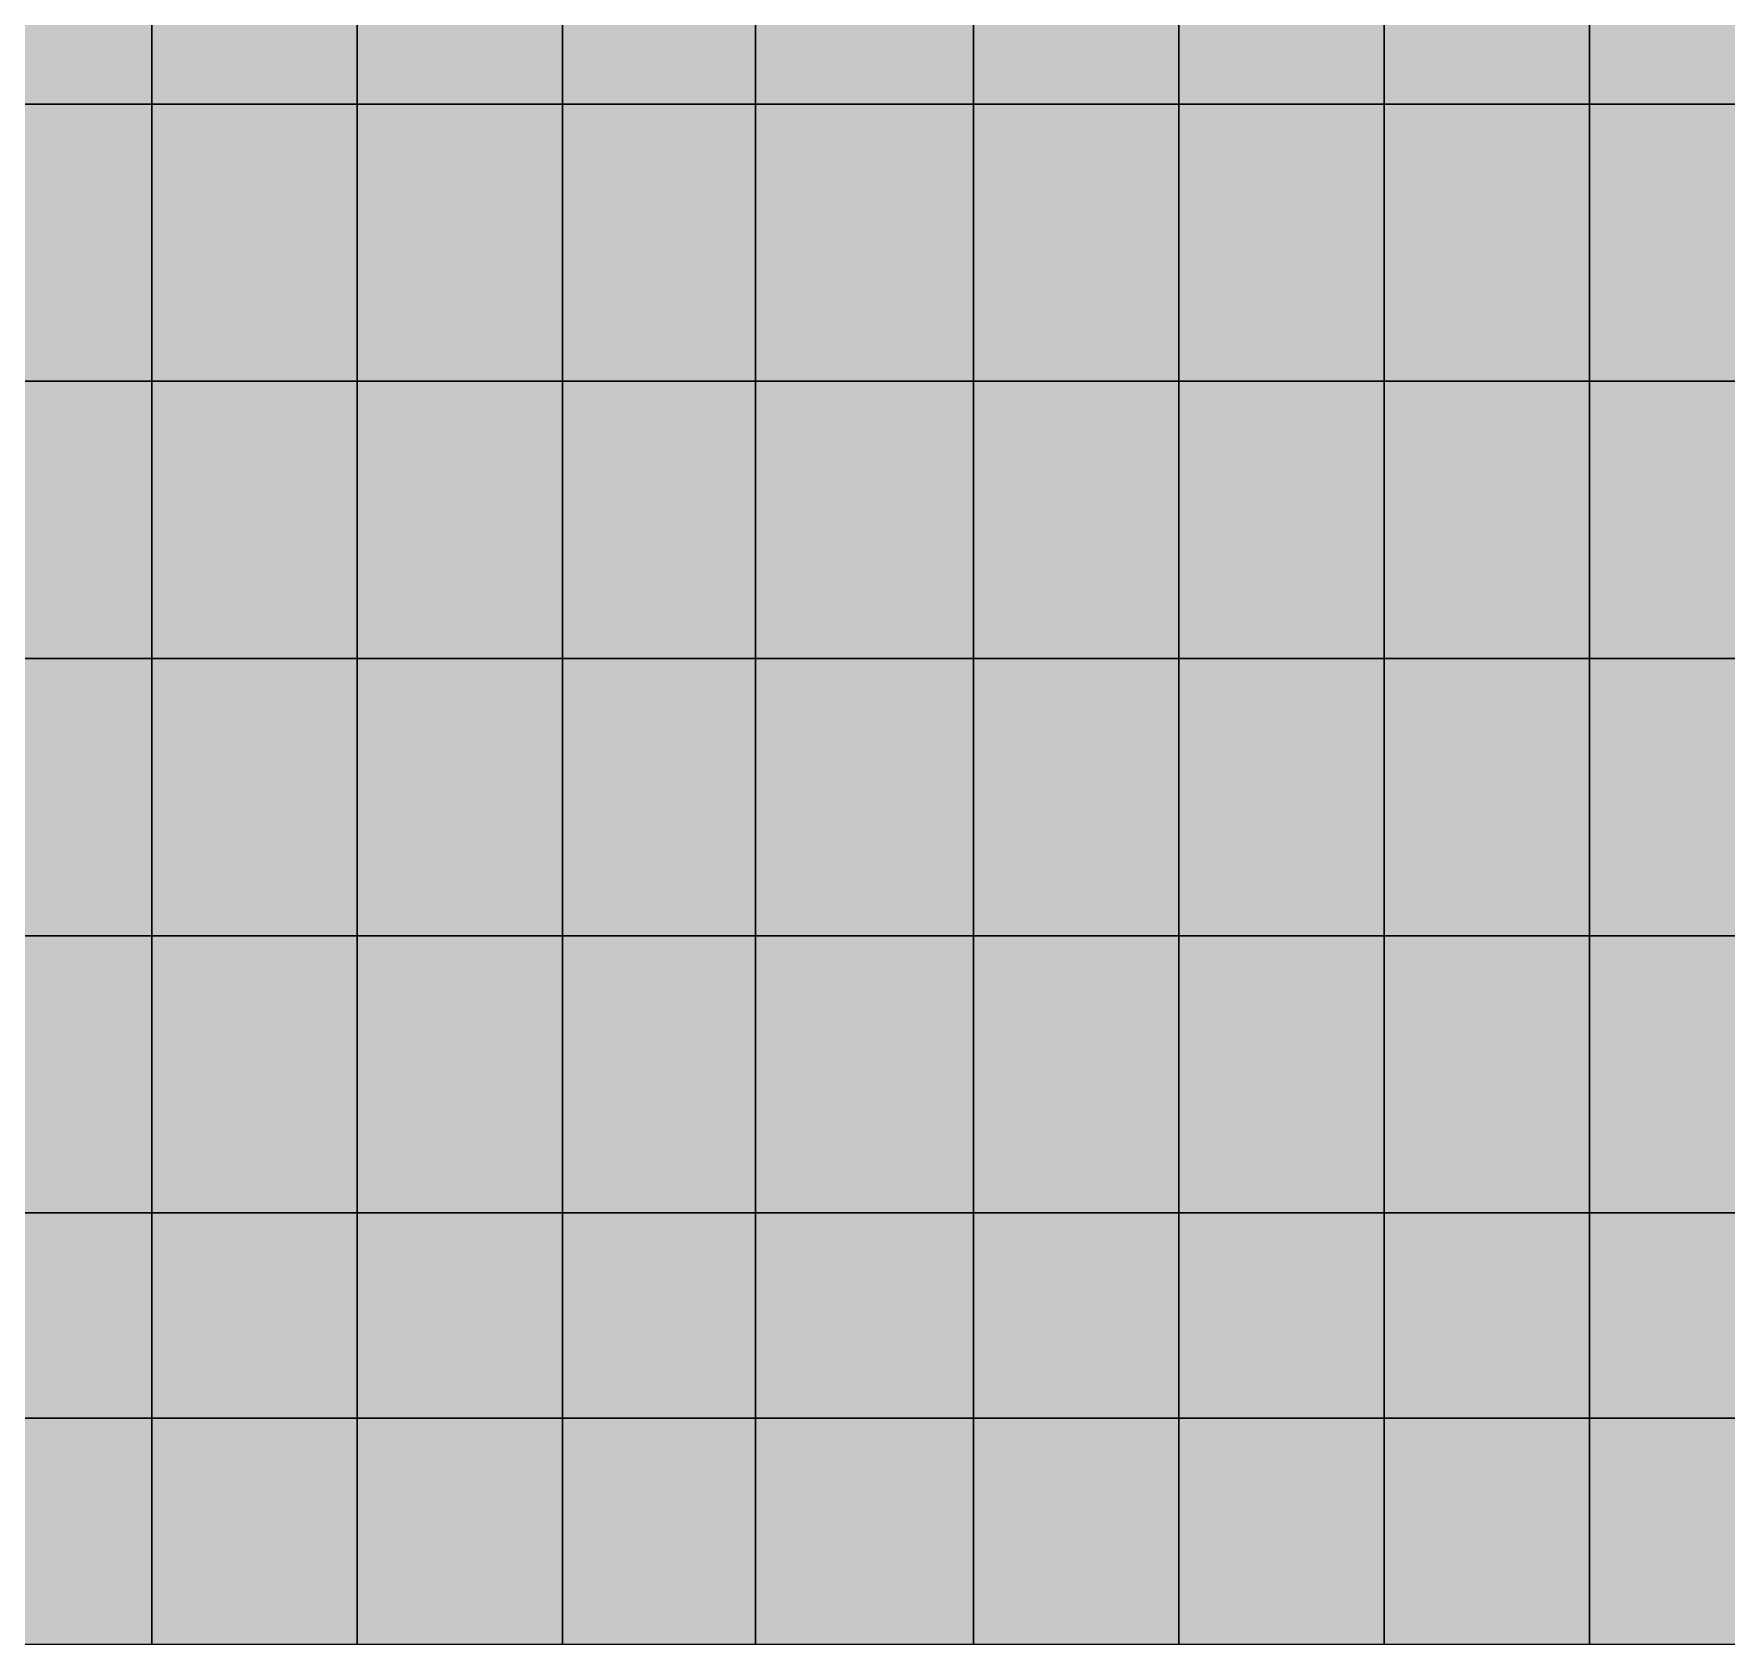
# Model space of a CAD drawing. Header units: inches. Extents: x -100 to 147, y -140 to 41.
# Drawn here: x 8.74 to 16.98, y -41.4 to -33.56 of the extents above; entities that cross this region are included whole.
import ezdxf

# ---------------------------------------------------------------- set-up
doc = ezdxf.new("R2010")
doc.units = ezdxf.units.IN
doc.header["$MEASUREMENT"] = 0
for name, color, linetype in [('Contour 1-02', 7, 'Continuous'), ('Contour 1-03', 7, 'Continuous'), ('Contour 1-04', 7, 'Continuous'), ('Contour 1-05', 7, 'Continuous'), ('Contour 1-06', 7, 'Continuous'), ('Mesh-Ag1', 7, 'Continuous'), ('Mesh-Dc1', 7, 'Continuous'), ('Mesh-Dg1', 7, 'Continuous'), ('Mesh-Ds1', 7, 'Continuous'), ('Undeformed Mesh-Ag1', 7, 'Continuous'), ('Undeformed Mesh-Dc1', 7, 'Continuous'), ('Undeformed Mesh-Dg1', 7, 'Continuous'), ('Undeformed Mesh-Ds1', 7, 'Continuous')]:
    doc.layers.add(name, color=color, linetype=linetype)

msp = doc.modelspace()

# ---------------------------------------------------------------- linework, layer by layer
at = {"color": 7, "true_color": 0xffffff, "transparency": 33554687}
for points in [[(8.311025, -33.9), (9.311025, -33.9), (9.311025, -33.1)], [(8.311025, -33.9), (9.311025, -33.1), (8.311025, -33.1)], [(9.311025, -33.9), (10.31103, -33.9), (10.31103, -33.1)], [(9.311025, -33.9), (10.31103, -33.1), (9.311025, -33.1)], [(10.31103, -33.9), (11.31103, -33.9), (11.31103, -33.1)], [(10.31103, -33.9), (11.31103, -33.1), (10.31103, -33.1)], [(11.31103, -33.9), (12.25, -33.9), (12.25, -33.1)], [(11.31103, -33.9), (12.25, -33.1), (11.31103, -33.1)], [(12.25, -33.9), (13.31103, -33.9), (13.31103, -33.1)], [(12.25, -33.9), (13.31103, -33.1), (12.25, -33.1)], [(13.31103, -33.9), (14.31103, -33.9), (14.31103, -33.1)], [(13.31103, -33.9), (14.31103, -33.1), (13.31103, -33.1)], [(14.31103, -33.9), (15.31103, -33.9), (15.31103, -33.1)], [(14.31103, -33.9), (15.31103, -33.1), (14.31103, -33.1)], [(15.31103, -33.9), (16.31103, -33.9), (16.31103, -33.1)], [(15.31103, -33.9), (16.31103, -33.1), (15.31103, -33.1)], [(16.31103, -33.9), (17.31103, -33.9), (17.31103, -33.1)], [(16.31103, -33.9), (17.31103, -33.1), (16.31103, -33.1)], [(8.311025, -35.25), (9.311025, -35.25), (9.311025, -33.9)], [(8.311025, -35.25), (9.311025, -33.9), (8.311025, -33.9)], [(9.311025, -35.25), (10.31103, -35.25), (10.31103, -33.9)], [(9.311025, -35.25), (10.31103, -33.9), (9.311025, -33.9)], [(10.31103, -35.25), (11.31103, -35.25), (11.31103, -33.9)], [(10.31103, -35.25), (11.31103, -33.9), (10.31103, -33.9)], [(11.31103, -35.25), (12.25, -35.25), (12.25, -33.9)], [(11.31103, -35.25), (12.25, -33.9), (11.31103, -33.9)], [(12.25, -33.9), (12.25, -35.25), (13.31103, -35.25)], [(12.25, -33.9), (13.31103, -35.25), (13.31103, -33.9)], [(13.31103, -35.25), (14.31103, -35.25), (14.31103, -33.9)], [(13.31103, -35.25), (14.31103, -33.9), (13.31103, -33.9)], [(14.31103, -35.25), (15.31103, -35.25), (15.31103, -33.9)], [(14.31103, -35.25), (15.31103, -33.9), (14.31103, -33.9)], [(15.31103, -33.9), (15.31103, -35.25), (16.31103, -35.25)], [(15.31103, -33.9), (16.31103, -35.25), (16.31103, -33.9)], [(16.31103, -35.25), (17.31103, -35.25), (17.31103, -33.9)], [(16.31103, -35.25), (17.31103, -33.9), (16.31103, -33.9)], [(8.311025, -36.6), (9.311025, -36.6), (9.311025, -35.25)], [(8.311025, -36.6), (9.311025, -35.25), (8.311025, -35.25)], [(9.311025, -36.6), (10.31103, -36.6), (10.31103, -35.25)], [(9.311025, -36.6), (10.31103, -35.25), (9.311025, -35.25)], [(10.31103, -36.6), (11.31103, -36.6), (11.31103, -35.25)], [(10.31103, -36.6), (11.31103, -35.25), (10.31103, -35.25)], [(11.31103, -36.6), (12.25, -36.6), (12.25, -35.25)], [(11.31103, -36.6), (12.25, -35.25), (11.31103, -35.25)], [(12.25, -36.6), (13.31103, -36.6), (13.31103, -35.25)], [(12.25, -36.6), (13.31103, -35.25), (12.25, -35.25)], [(13.31103, -36.6), (14.31103, -36.6), (14.31103, -35.25)], [(13.31103, -36.6), (14.31103, -35.25), (13.31103, -35.25)], [(14.31103, -36.6), (15.31103, -36.6), (15.31103, -35.25)], [(14.31103, -36.6), (15.31103, -35.25), (14.31103, -35.25)], [(15.31103, -36.6), (16.31103, -36.6), (16.31103, -35.25)], [(15.31103, -36.6), (16.31103, -35.25), (15.31103, -35.25)], [(16.31103, -36.6), (17.31103, -36.6), (17.31103, -35.25)], [(16.31103, -36.6), (17.31103, -35.25), (16.31103, -35.25)], [(8.311025, -37.95), (9.311025, -37.95), (9.311025, -36.6)], [(8.311025, -37.95), (9.311025, -36.6), (8.311025, -36.6)], [(9.311025, -37.95), (10.31103, -37.95), (10.31103, -36.6)], [(9.311025, -37.95), (10.31103, -36.6), (9.311025, -36.6)], [(10.31103, -37.95), (11.31103, -37.95), (11.31103, -36.6)], [(10.31103, -37.95), (11.31103, -36.6), (10.31103, -36.6)], [(11.31103, -37.95), (12.25, -37.95), (12.25, -36.6)], [(11.31103, -37.95), (12.25, -36.6), (11.31103, -36.6)], [(12.25, -37.95), (13.31103, -37.95), (13.31103, -36.6)], [(12.25, -37.95), (13.31103, -36.6), (12.25, -36.6)], [(13.31103, -37.95), (14.31103, -37.95), (14.31103, -36.6)], [(13.31103, -37.95), (14.31103, -36.6), (13.31103, -36.6)], [(14.31103, -37.95), (15.31103, -37.95), (15.31103, -36.6)], [(14.31103, -37.95), (15.31103, -36.6), (14.31103, -36.6)], [(15.31103, -36.6), (15.31103, -37.95), (16.31103, -37.95)], [(15.31103, -36.6), (16.31103, -37.95), (16.31103, -36.6)], [(16.31103, -37.95), (17.31103, -37.95), (17.31103, -36.6)], [(16.31103, -37.95), (17.31103, -36.6), (16.31103, -36.6)], [(9.311025, -37.95), (8.311025, -37.95), (8.311025, -39.3)], [(9.311025, -37.95), (8.311025, -39.3), (9.311025, -39.3)], [(10.31103, -37.95), (9.311025, -37.95), (9.311025, -39.3)], [(10.31103, -37.95), (9.311025, -39.3), (10.31103, -39.3)], [(10.31103, -37.95), (10.31103, -39.3), (11.31103, -39.3)], [(10.31103, -37.95), (11.31103, -39.3), (11.31103, -37.95)], [(12.25, -37.95), (11.31103, -37.95), (11.31103, -39.3)], [(12.25, -37.95), (11.31103, -39.3), (12.25, -39.3)], [(13.31103, -37.95), (12.25, -37.95), (12.25, -39.3)], [(13.31103, -37.95), (12.25, -39.3), (13.31103, -39.3)], [(13.31103, -37.95), (13.31103, -39.3), (14.31103, -39.3)], [(13.31103, -37.95), (14.31103, -39.3), (14.31103, -37.95)], [(15.31103, -37.95), (14.31103, -37.95), (14.31103, -39.3)], [(15.31103, -37.95), (14.31103, -39.3), (15.31103, -39.3)], [(16.31103, -37.95), (15.31103, -37.95), (15.31103, -39.3)], [(16.31103, -37.95), (15.31103, -39.3), (16.31103, -39.3)], [(17.31103, -37.95), (16.31103, -37.95), (16.31103, -39.3)], [(17.31103, -37.95), (16.31103, -39.3), (17.31103, -39.3)], [(8.311025, -40.3), (9.311025, -40.3), (9.311025, -39.3)], [(8.311025, -40.3), (9.311025, -39.3), (8.311025, -39.3)], [(9.311025, -40.3), (10.31103, -40.3), (10.31103, -39.3)], [(9.311025, -40.3), (10.31103, -39.3), (9.311025, -39.3)], [(10.31103, -39.3), (10.31103, -40.3), (11.31103, -40.3)], [(10.31103, -39.3), (11.31103, -40.3), (11.31103, -39.3)], [(11.31103, -40.3), (12.25, -40.3), (12.25, -39.3)], [(11.31103, -40.3), (12.25, -39.3), (11.31103, -39.3)], [(12.25, -40.3), (13.31103, -40.3), (13.31103, -39.3)], [(12.25, -40.3), (13.31103, -39.3), (12.25, -39.3)], [(13.31103, -39.3), (13.31103, -40.3), (14.31103, -40.3)], [(13.31103, -39.3), (14.31103, -40.3), (14.31103, -39.3)], [(14.31103, -40.3), (15.31103, -40.3), (15.31103, -39.3)], [(14.31103, -40.3), (15.31103, -39.3), (14.31103, -39.3)], [(15.31103, -40.3), (16.31103, -40.3), (16.31103, -39.3)], [(15.31103, -40.3), (16.31103, -39.3), (15.31103, -39.3)], [(16.31103, -40.3), (17.31103, -40.3), (17.31103, -39.3)], [(16.31103, -40.3), (17.31103, -39.3), (16.31103, -39.3)], [(9.311025, -40.3), (8.311025, -40.3), (8.311025, -41.4)], [(9.311025, -40.3), (8.311025, -41.4), (9.311025, -41.4)], [(10.31103, -40.3), (9.311025, -40.3), (9.311025, -41.4)], [(10.31103, -40.3), (9.311025, -41.4), (10.31103, -41.4)], [(10.31103, -40.3), (10.31103, -41.4), (11.31103, -41.4)], [(10.31103, -40.3), (11.31103, -41.4), (11.31103, -40.3)], [(12.25, -40.3), (11.31103, -40.3), (11.31103, -41.4)], [(12.25, -40.3), (11.31103, -41.4), (12.25, -41.4)], [(13.31103, -40.3), (12.25, -40.3), (12.25, -41.4)], [(13.31103, -40.3), (12.25, -41.4), (13.31103, -41.4)], [(13.31103, -40.3), (13.31103, -41.4), (14.31103, -41.4)], [(13.31103, -40.3), (14.31103, -41.4), (14.31103, -40.3)], [(15.31103, -40.3), (14.31103, -40.3), (14.31103, -41.4)], [(15.31103, -40.3), (14.31103, -41.4), (15.31103, -41.4)], [(16.31103, -40.3), (15.31103, -40.3), (15.31103, -41.4)], [(16.31103, -40.3), (15.31103, -41.4), (16.31103, -41.4)], [(17.31103, -40.3), (16.31103, -40.3), (16.31103, -41.4)], [(17.31103, -40.3), (16.31103, -41.4), (17.31103, -41.4)]]:
    msp.add_solid(points, dxfattribs=at)
at = {"layer": 'Contour 1-02', "color": 150, "true_color": 0x0071ff}
for points in [[(8.311025, -33.9), (9.311025, -33.9), (9.311025, -33.1)], [(8.311025, -33.9), (9.311025, -33.1), (8.311025, -33.1)], [(9.311025, -33.9), (10.31103, -33.9), (10.31103, -33.1)], [(9.311025, -33.9), (10.31103, -33.1), (9.311025, -33.1)], [(10.31103, -33.9), (11.31103, -33.9), (11.31103, -33.1)], [(10.31103, -33.9), (11.31103, -33.1), (10.31103, -33.1)], [(11.31103, -33.9), (12.25, -33.9), (12.25, -33.1)], [(11.31103, -33.9), (12.25, -33.1), (11.31103, -33.1)], [(12.25, -33.9), (13.31103, -33.9), (13.31103, -33.1)], [(12.25, -33.9), (13.31103, -33.1), (12.25, -33.1)], [(13.31103, -33.9), (14.31103, -33.9), (14.31103, -33.1)], [(13.31103, -33.9), (14.31103, -33.1), (13.31103, -33.1)], [(14.31103, -33.9), (15.31103, -33.9), (15.31103, -33.1)], [(14.31103, -33.9), (15.31103, -33.1), (14.31103, -33.1)], [(15.31103, -33.9), (16.31103, -33.9), (16.31103, -33.1)], [(15.31103, -33.9), (16.31103, -33.1), (15.31103, -33.1)], [(8.311025, -35.25), (9.311025, -35.25), (9.311025, -33.9)], [(8.311025, -35.25), (9.311025, -33.9), (8.311025, -33.9)], [(9.311025, -35.25), (10.31103, -35.25), (10.31103, -33.9)], [(9.311025, -35.25), (10.31103, -33.9), (9.311025, -33.9)], [(10.31103, -35.25), (11.31103, -35.25), (11.31103, -33.9)], [(10.31103, -35.25), (11.31103, -33.9), (10.31103, -33.9)], [(11.31103, -35.25), (12.25, -35.25), (12.25, -33.9)], [(11.31103, -35.25), (12.25, -33.9), (11.31103, -33.9)], [(8.311025, -36.6), (9.311025, -36.6), (9.311025, -35.25)], [(8.311025, -36.6), (9.311025, -35.25), (8.311025, -35.25)]]:
    msp.add_solid(points, dxfattribs=at)
at = {"layer": 'Contour 1-03', "color": 4, "true_color": 0x00e2ff}
for points in [[(16.31103, -33.9), (17.31103, -33.9), (17.31103, -33.1)], [(16.31103, -33.9), (17.31103, -33.1), (16.31103, -33.1)], [(12.25, -33.9), (12.25, -35.25), (13.31103, -35.25)], [(12.25, -33.9), (13.31103, -35.25), (13.31103, -33.9)], [(13.31103, -35.25), (14.31103, -35.25), (14.31103, -33.9)], [(13.31103, -35.25), (14.31103, -33.9), (13.31103, -33.9)], [(14.31103, -35.25), (15.31103, -35.25), (15.31103, -33.9)], [(14.31103, -35.25), (15.31103, -33.9), (14.31103, -33.9)], [(15.31103, -33.9), (15.31103, -35.25), (16.31103, -35.25)], [(15.31103, -33.9), (16.31103, -35.25), (16.31103, -33.9)], [(9.311025, -36.6), (10.31103, -36.6), (10.31103, -35.25)], [(9.311025, -36.6), (10.31103, -35.25), (9.311025, -35.25)], [(10.31103, -36.6), (11.31103, -36.6), (11.31103, -35.25)], [(10.31103, -36.6), (11.31103, -35.25), (10.31103, -35.25)], [(11.31103, -36.6), (12.25, -36.6), (12.25, -35.25)], [(11.31103, -36.6), (12.25, -35.25), (11.31103, -35.25)], [(13.31103, -39.3), (13.31103, -40.3), (14.31103, -40.3)], [(13.31103, -39.3), (14.31103, -40.3), (14.31103, -39.3)], [(14.31103, -40.3), (15.31103, -40.3), (15.31103, -39.3)], [(14.31103, -40.3), (15.31103, -39.3), (14.31103, -39.3)], [(15.31103, -40.3), (16.31103, -40.3), (16.31103, -39.3)], [(15.31103, -40.3), (16.31103, -39.3), (15.31103, -39.3)], [(16.31103, -40.3), (17.31103, -40.3), (17.31103, -39.3)], [(16.31103, -40.3), (17.31103, -39.3), (16.31103, -39.3)], [(13.31103, -40.3), (13.31103, -41.4), (14.31103, -41.4)], [(13.31103, -40.3), (14.31103, -41.4), (14.31103, -40.3)], [(15.31103, -40.3), (14.31103, -40.3), (14.31103, -41.4)], [(15.31103, -40.3), (14.31103, -41.4), (15.31103, -41.4)], [(16.31103, -40.3), (15.31103, -40.3), (15.31103, -41.4)], [(16.31103, -40.3), (15.31103, -41.4), (16.31103, -41.4)], [(17.31103, -40.3), (16.31103, -40.3), (16.31103, -41.4)], [(17.31103, -40.3), (16.31103, -41.4), (17.31103, -41.4)]]:
    msp.add_solid(points, dxfattribs=at)
at = {"layer": 'Contour 1-04', "color": 120, "true_color": 0x00ffaa}
for points in [[(16.31103, -35.25), (17.31103, -35.25), (17.31103, -33.9)], [(16.31103, -35.25), (17.31103, -33.9), (16.31103, -33.9)], [(12.25, -36.6), (13.31103, -36.6), (13.31103, -35.25)], [(12.25, -36.6), (13.31103, -35.25), (12.25, -35.25)], [(13.31103, -36.6), (14.31103, -36.6), (14.31103, -35.25)], [(13.31103, -36.6), (14.31103, -35.25), (13.31103, -35.25)], [(14.31103, -36.6), (15.31103, -36.6), (15.31103, -35.25)], [(14.31103, -36.6), (15.31103, -35.25), (14.31103, -35.25)], [(15.31103, -36.6), (16.31103, -36.6), (16.31103, -35.25)], [(15.31103, -36.6), (16.31103, -35.25), (15.31103, -35.25)], [(16.31103, -36.6), (17.31103, -36.6), (17.31103, -35.25)], [(16.31103, -36.6), (17.31103, -35.25), (16.31103, -35.25)], [(8.311025, -37.95), (9.311025, -37.95), (9.311025, -36.6)], [(8.311025, -37.95), (9.311025, -36.6), (8.311025, -36.6)], [(9.311025, -37.95), (10.31103, -37.95), (10.31103, -36.6)], [(9.311025, -37.95), (10.31103, -36.6), (9.311025, -36.6)], [(10.31103, -37.95), (11.31103, -37.95), (11.31103, -36.6)], [(10.31103, -37.95), (11.31103, -36.6), (10.31103, -36.6)], [(15.31103, -36.6), (15.31103, -37.95), (16.31103, -37.95)], [(15.31103, -36.6), (16.31103, -37.95), (16.31103, -36.6)], [(16.31103, -37.95), (17.31103, -37.95), (17.31103, -36.6)], [(16.31103, -37.95), (17.31103, -36.6), (16.31103, -36.6)], [(15.31103, -37.95), (14.31103, -37.95), (14.31103, -39.3)], [(15.31103, -37.95), (14.31103, -39.3), (15.31103, -39.3)], [(16.31103, -37.95), (15.31103, -37.95), (15.31103, -39.3)], [(16.31103, -37.95), (15.31103, -39.3), (16.31103, -39.3)], [(17.31103, -37.95), (16.31103, -37.95), (16.31103, -39.3)], [(17.31103, -37.95), (16.31103, -39.3), (17.31103, -39.3)], [(10.31103, -39.3), (10.31103, -40.3), (11.31103, -40.3)], [(10.31103, -39.3), (11.31103, -40.3), (11.31103, -39.3)], [(11.31103, -40.3), (12.25, -40.3), (12.25, -39.3)], [(11.31103, -40.3), (12.25, -39.3), (11.31103, -39.3)], [(12.25, -40.3), (13.31103, -40.3), (13.31103, -39.3)], [(12.25, -40.3), (13.31103, -39.3), (12.25, -39.3)], [(10.31103, -40.3), (10.31103, -41.4), (11.31103, -41.4)], [(10.31103, -40.3), (11.31103, -41.4), (11.31103, -40.3)], [(12.25, -40.3), (11.31103, -40.3), (11.31103, -41.4)], [(12.25, -40.3), (11.31103, -41.4), (12.25, -41.4)], [(13.31103, -40.3), (12.25, -40.3), (12.25, -41.4)], [(13.31103, -40.3), (12.25, -41.4), (13.31103, -41.4)]]:
    msp.add_solid(points, dxfattribs=at)
at = {"layer": 'Contour 1-05', "color": 100, "true_color": 0x00ff38}
for points in [[(11.31103, -37.95), (12.25, -37.95), (12.25, -36.6)], [(11.31103, -37.95), (12.25, -36.6), (11.31103, -36.6)], [(12.25, -37.95), (13.31103, -37.95), (13.31103, -36.6)], [(12.25, -37.95), (13.31103, -36.6), (12.25, -36.6)], [(13.31103, -37.95), (14.31103, -37.95), (14.31103, -36.6)], [(13.31103, -37.95), (14.31103, -36.6), (13.31103, -36.6)], [(14.31103, -37.95), (15.31103, -37.95), (15.31103, -36.6)], [(14.31103, -37.95), (15.31103, -36.6), (14.31103, -36.6)], [(12.25, -37.95), (11.31103, -37.95), (11.31103, -39.3)], [(12.25, -37.95), (11.31103, -39.3), (12.25, -39.3)], [(13.31103, -37.95), (12.25, -37.95), (12.25, -39.3)], [(13.31103, -37.95), (12.25, -39.3), (13.31103, -39.3)], [(13.31103, -37.95), (13.31103, -39.3), (14.31103, -39.3)], [(13.31103, -37.95), (14.31103, -39.3), (14.31103, -37.95)], [(8.311025, -40.3), (9.311025, -40.3), (9.311025, -39.3)], [(8.311025, -40.3), (9.311025, -39.3), (8.311025, -39.3)], [(9.311025, -40.3), (10.31103, -40.3), (10.31103, -39.3)], [(9.311025, -40.3), (10.31103, -39.3), (9.311025, -39.3)], [(9.311025, -40.3), (8.311025, -40.3), (8.311025, -41.4)], [(9.311025, -40.3), (8.311025, -41.4), (9.311025, -41.4)], [(10.31103, -40.3), (9.311025, -40.3), (9.311025, -41.4)], [(10.31103, -40.3), (9.311025, -41.4), (10.31103, -41.4)]]:
    msp.add_solid(points, dxfattribs=at)
at = {"layer": 'Contour 1-06', "color": 80, "true_color": 0x38ff00}
for points in [[(9.311025, -37.95), (8.311025, -37.95), (8.311025, -39.3)], [(9.311025, -37.95), (8.311025, -39.3), (9.311025, -39.3)], [(10.31103, -37.95), (9.311025, -37.95), (9.311025, -39.3)], [(10.31103, -37.95), (9.311025, -39.3), (10.31103, -39.3)], [(10.31103, -37.95), (10.31103, -39.3), (11.31103, -39.3)], [(10.31103, -37.95), (11.31103, -39.3), (11.31103, -37.95)]]:
    msp.add_solid(points, dxfattribs=at)
at = {"layer": 'Mesh-Ag1', "color": 18, "true_color": 0x000000, "transparency": 33554559}
for p, q in [((9.311025, -33.9), (9.311025, -33.1)), ((9.311025, -33.1), (9.311025, -33.9)), ((10.31103, -33.9), (10.31103, -33.1)), ((10.31103, -33.1), (10.31103, -33.9)), ((11.31103, -33.9), (11.31103, -33.1)), ((11.31103, -33.1), (11.31103, -33.9)), ((12.25, -33.9), (12.25, -33.1)), ((12.25, -33.1), (12.25, -33.9)), ((13.31103, -33.9), (13.31103, -33.1)), ((13.31103, -33.1), (13.31103, -33.9)), ((14.31103, -33.9), (14.31103, -33.1)), ((14.31103, -33.1), (14.31103, -33.9)), ((15.31103, -33.9), (15.31103, -33.1)), ((15.31103, -33.1), (15.31103, -33.9)), ((16.31103, -33.9), (16.31103, -33.1)), ((16.31103, -33.1), (16.31103, -33.9)), ((8.311025, -33.9), (9.311025, -33.9)), ((9.311025, -33.9), (10.31103, -33.9)), ((10.31103, -33.9), (11.31103, -33.9)), ((11.31103, -33.9), (12.25, -33.9)), ((12.25, -33.9), (13.31103, -33.9)), ((13.31103, -33.9), (14.31103, -33.9)), ((14.31103, -33.9), (15.31103, -33.9)), ((15.31103, -33.9), (16.31103, -33.9)), ((16.31103, -33.9), (17.31103, -33.9))]:
    msp.add_line(p, q, dxfattribs=at)
at = {"layer": 'Mesh-Dc1', "color": 18, "true_color": 0x000000, "transparency": 33554559}
for p, q in [((9.311025, -33.9), (8.311025, -33.9)), ((9.311025, -35.25), (9.311025, -33.9)), ((10.31103, -33.9), (9.311025, -33.9)), ((9.311025, -33.9), (9.311025, -35.25)), ((10.31103, -35.25), (10.31103, -33.9)), ((11.31103, -33.9), (10.31103, -33.9)), ((10.31103, -33.9), (10.31103, -35.25)), ((11.31103, -35.25), (11.31103, -33.9)), ((12.25, -33.9), (11.31103, -33.9)), ((11.31103, -33.9), (11.31103, -35.25)), ((12.25, -35.25), (12.25, -33.9)), ((12.25, -33.9), (12.25, -35.25)), ((13.31103, -33.9), (12.25, -33.9)), ((13.31103, -35.25), (13.31103, -33.9)), ((14.31103, -33.9), (13.31103, -33.9)), ((13.31103, -33.9), (13.31103, -35.25)), ((14.31103, -35.25), (14.31103, -33.9)), ((15.31103, -33.9), (14.31103, -33.9)), ((14.31103, -33.9), (14.31103, -35.25)), ((15.31103, -35.25), (15.31103, -33.9)), ((15.31103, -33.9), (15.31103, -35.25)), ((16.31103, -33.9), (15.31103, -33.9)), ((16.31103, -35.25), (16.31103, -33.9)), ((17.31103, -33.9), (16.31103, -33.9)), ((16.31103, -33.9), (16.31103, -35.25)), ((9.311025, -35.25), (8.311025, -35.25)), ((8.311025, -35.25), (9.311025, -35.25)), ((9.311025, -36.6), (9.311025, -35.25)), ((10.31103, -35.25), (9.311025, -35.25)), ((9.311025, -35.25), (9.311025, -36.6)), ((9.311025, -35.25), (10.31103, -35.25)), ((10.31103, -36.6), (10.31103, -35.25)), ((11.31103, -35.25), (10.31103, -35.25)), ((10.31103, -35.25), (10.31103, -36.6)), ((10.31103, -35.25), (11.31103, -35.25)), ((11.31103, -36.6), (11.31103, -35.25)), ((12.25, -35.25), (11.31103, -35.25)), ((11.31103, -35.25), (11.31103, -36.6)), ((11.31103, -35.25), (12.25, -35.25)), ((12.25, -36.6), (12.25, -35.25)), ((13.31103, -35.25), (12.25, -35.25)), ((12.25, -35.25), (12.25, -36.6)), ((12.25, -35.25), (13.31103, -35.25)), ((13.31103, -36.6), (13.31103, -35.25)), ((14.31103, -35.25), (13.31103, -35.25)), ((13.31103, -35.25), (13.31103, -36.6)), ((13.31103, -35.25), (14.31103, -35.25)), ((14.31103, -36.6), (14.31103, -35.25)), ((15.31103, -35.25), (14.31103, -35.25)), ((14.31103, -35.25), (14.31103, -36.6)), ((14.31103, -35.25), (15.31103, -35.25)), ((15.31103, -36.6), (15.31103, -35.25)), ((16.31103, -35.25), (15.31103, -35.25)), ((15.31103, -35.25), (15.31103, -36.6)), ((15.31103, -35.25), (16.31103, -35.25)), ((16.31103, -36.6), (16.31103, -35.25)), ((17.31103, -35.25), (16.31103, -35.25)), ((16.31103, -35.25), (16.31103, -36.6)), ((16.31103, -35.25), (17.31103, -35.25)), ((9.311025, -36.6), (8.311025, -36.6)), ((8.311025, -36.6), (9.311025, -36.6)), ((9.311025, -37.95), (9.311025, -36.6)), ((10.31103, -36.6), (9.311025, -36.6)), ((9.311025, -36.6), (9.311025, -37.95)), ((9.311025, -36.6), (10.31103, -36.6)), ((10.31103, -37.95), (10.31103, -36.6)), ((11.31103, -36.6), (10.31103, -36.6)), ((10.31103, -36.6), (10.31103, -37.95)), ((10.31103, -36.6), (11.31103, -36.6)), ((11.31103, -37.95), (11.31103, -36.6)), ((12.25, -36.6), (11.31103, -36.6)), ((11.31103, -36.6), (11.31103, -37.95)), ((11.31103, -36.6), (12.25, -36.6)), ((12.25, -37.95), (12.25, -36.6)), ((13.31103, -36.6), (12.25, -36.6)), ((12.25, -36.6), (12.25, -37.95)), ((12.25, -36.6), (13.31103, -36.6)), ((13.31103, -37.95), (13.31103, -36.6)), ((14.31103, -36.6), (13.31103, -36.6)), ((13.31103, -36.6), (13.31103, -37.95)), ((13.31103, -36.6), (14.31103, -36.6)), ((14.31103, -37.95), (14.31103, -36.6)), ((15.31103, -36.6), (14.31103, -36.6)), ((14.31103, -36.6), (14.31103, -37.95)), ((14.31103, -36.6), (15.31103, -36.6)), ((15.31103, -37.95), (15.31103, -36.6)), ((15.31103, -36.6), (15.31103, -37.95)), ((16.31103, -36.6), (15.31103, -36.6)), ((15.31103, -36.6), (16.31103, -36.6)), ((16.31103, -37.95), (16.31103, -36.6)), ((17.31103, -36.6), (16.31103, -36.6)), ((16.31103, -36.6), (16.31103, -37.95)), ((16.31103, -36.6), (17.31103, -36.6)), ((9.311025, -37.95), (8.311025, -37.95)), ((8.311025, -37.95), (9.311025, -37.95)), ((9.311025, -39.3), (9.311025, -37.95)), ((10.31103, -37.95), (9.311025, -37.95)), ((9.311025, -37.95), (9.311025, -39.3)), ((9.311025, -37.95), (10.31103, -37.95)), ((10.31103, -39.3), (10.31103, -37.95)), ((10.31103, -37.95), (10.31103, -39.3)), ((11.31103, -37.95), (10.31103, -37.95)), ((10.31103, -37.95), (11.31103, -37.95)), ((11.31103, -39.3), (11.31103, -37.95)), ((12.25, -37.95), (11.31103, -37.95)), ((11.31103, -37.95), (11.31103, -39.3)), ((11.31103, -37.95), (12.25, -37.95)), ((12.25, -39.3), (12.25, -37.95)), ((12.25, -37.95), (13.31103, -37.95)), ((13.31103, -37.95), (12.25, -37.95)), ((12.25, -37.95), (12.25, -39.3)), ((13.31103, -39.3), (13.31103, -37.95)), ((13.31103, -37.95), (13.31103, -39.3)), ((14.31103, -37.95), (13.31103, -37.95)), ((13.31103, -37.95), (14.31103, -37.95)), ((14.31103, -39.3), (14.31103, -37.95)), ((15.31103, -37.95), (14.31103, -37.95)), ((14.31103, -37.95), (14.31103, -39.3)), ((14.31103, -37.95), (15.31103, -37.95)), ((15.31103, -39.3), (15.31103, -37.95)), ((16.31103, -37.95), (15.31103, -37.95)), ((15.31103, -37.95), (15.31103, -39.3)), ((15.31103, -37.95), (16.31103, -37.95)), ((16.31103, -39.3), (16.31103, -37.95)), ((17.31103, -37.95), (16.31103, -37.95)), ((16.31103, -37.95), (16.31103, -39.3)), ((16.31103, -37.95), (17.31103, -37.95)), ((8.311025, -39.3), (9.311025, -39.3)), ((9.311025, -39.3), (10.31103, -39.3)), ((10.31103, -39.3), (11.31103, -39.3)), ((11.31103, -39.3), (12.25, -39.3)), ((12.25, -39.3), (13.31103, -39.3)), ((13.31103, -39.3), (14.31103, -39.3)), ((14.31103, -39.3), (15.31103, -39.3)), ((15.31103, -39.3), (16.31103, -39.3)), ((16.31103, -39.3), (17.31103, -39.3))]:
    msp.add_line(p, q, dxfattribs=at)
at = {"layer": 'Mesh-Dg1', "color": 18, "true_color": 0x000000, "transparency": 33554559}
for p, q in [((9.311025, -40.3), (8.311025, -40.3)), ((9.311025, -41.4), (9.311025, -40.3)), ((10.31103, -40.3), (9.311025, -40.3)), ((9.311025, -40.3), (9.311025, -41.4)), ((10.31103, -41.4), (10.31103, -40.3)), ((10.31103, -40.3), (10.31103, -41.4)), ((11.31103, -40.3), (10.31103, -40.3)), ((11.31103, -41.4), (11.31103, -40.3)), ((12.25, -40.3), (11.31103, -40.3)), ((11.31103, -40.3), (11.31103, -41.4)), ((12.25, -41.4), (12.25, -40.3)), ((13.31103, -40.3), (12.25, -40.3)), ((12.25, -40.3), (12.25, -41.4)), ((13.31103, -41.4), (13.31103, -40.3)), ((13.31103, -40.3), (13.31103, -41.4)), ((14.31103, -40.3), (13.31103, -40.3)), ((14.31103, -41.4), (14.31103, -40.3)), ((15.31103, -40.3), (14.31103, -40.3)), ((14.31103, -40.3), (14.31103, -41.4)), ((15.31103, -41.4), (15.31103, -40.3)), ((16.31103, -40.3), (15.31103, -40.3)), ((15.31103, -40.3), (15.31103, -41.4)), ((16.31103, -41.4), (16.31103, -40.3)), ((17.31103, -40.3), (16.31103, -40.3)), ((16.31103, -40.3), (16.31103, -41.4)), ((8.311025, -41.4), (9.311025, -41.4)), ((9.311025, -41.4), (10.31103, -41.4)), ((10.31103, -41.4), (11.31103, -41.4)), ((11.31103, -41.4), (12.25, -41.4)), ((12.25, -41.4), (13.31103, -41.4)), ((13.31103, -41.4), (14.31103, -41.4)), ((14.31103, -41.4), (15.31103, -41.4)), ((15.31103, -41.4), (16.31103, -41.4)), ((16.31103, -41.4), (17.31103, -41.4))]:
    msp.add_line(p, q, dxfattribs=at)
at = {"layer": 'Mesh-Ds1', "color": 18, "true_color": 0x000000, "transparency": 33554559}
for p, q in [((9.311025, -39.3), (8.311025, -39.3)), ((9.311025, -40.3), (9.311025, -39.3)), ((10.31103, -39.3), (9.311025, -39.3)), ((9.311025, -39.3), (9.311025, -40.3)), ((10.31103, -40.3), (10.31103, -39.3)), ((10.31103, -39.3), (10.31103, -40.3)), ((11.31103, -39.3), (10.31103, -39.3)), ((11.31103, -40.3), (11.31103, -39.3)), ((12.25, -39.3), (11.31103, -39.3)), ((11.31103, -39.3), (11.31103, -40.3)), ((12.25, -40.3), (12.25, -39.3)), ((13.31103, -39.3), (12.25, -39.3)), ((12.25, -39.3), (12.25, -40.3)), ((13.31103, -40.3), (13.31103, -39.3)), ((13.31103, -39.3), (13.31103, -40.3)), ((14.31103, -39.3), (13.31103, -39.3)), ((14.31103, -40.3), (14.31103, -39.3)), ((15.31103, -39.3), (14.31103, -39.3)), ((14.31103, -39.3), (14.31103, -40.3)), ((15.31103, -40.3), (15.31103, -39.3)), ((16.31103, -39.3), (15.31103, -39.3)), ((15.31103, -39.3), (15.31103, -40.3)), ((16.31103, -40.3), (16.31103, -39.3)), ((17.31103, -39.3), (16.31103, -39.3)), ((16.31103, -39.3), (16.31103, -40.3)), ((8.311025, -40.3), (9.311025, -40.3)), ((9.311025, -40.3), (10.31103, -40.3)), ((10.31103, -40.3), (11.31103, -40.3)), ((11.31103, -40.3), (12.25, -40.3)), ((12.25, -40.3), (13.31103, -40.3)), ((13.31103, -40.3), (14.31103, -40.3)), ((14.31103, -40.3), (15.31103, -40.3)), ((15.31103, -40.3), (16.31103, -40.3)), ((16.31103, -40.3), (17.31103, -40.3))]:
    msp.add_line(p, q, dxfattribs=at)
at = {"layer": 'Undeformed Mesh-Ag1', "color": 8, "true_color": 0x808080, "transparency": 33554687}
for p, q in [((9.311025, -33.9), (9.311025, -33.1)), ((9.311025, -33.1), (9.311025, -33.9)), ((10.31103, -33.9), (10.31103, -33.1)), ((10.31103, -33.1), (10.31103, -33.9)), ((11.31103, -33.9), (11.31103, -33.1)), ((11.31103, -33.1), (11.31103, -33.9)), ((12.25, -33.9), (12.25, -33.1)), ((12.25, -33.1), (12.25, -33.9)), ((13.31103, -33.9), (13.31103, -33.1)), ((13.31103, -33.1), (13.31103, -33.9)), ((14.31103, -33.9), (14.31103, -33.1)), ((14.31103, -33.1), (14.31103, -33.9)), ((15.31103, -33.9), (15.31103, -33.1)), ((15.31103, -33.1), (15.31103, -33.9)), ((16.31103, -33.9), (16.31103, -33.1)), ((16.31103, -33.1), (16.31103, -33.9)), ((8.311025, -33.9), (9.311025, -33.9)), ((9.311025, -33.9), (10.31103, -33.9)), ((10.31103, -33.9), (11.31103, -33.9)), ((11.31103, -33.9), (12.25, -33.9)), ((12.25, -33.9), (13.31103, -33.9)), ((13.31103, -33.9), (14.31103, -33.9)), ((14.31103, -33.9), (15.31103, -33.9)), ((15.31103, -33.9), (16.31103, -33.9)), ((16.31103, -33.9), (17.31103, -33.9))]:
    msp.add_line(p, q, dxfattribs=at)
at = {"layer": 'Undeformed Mesh-Dc1', "color": 8, "true_color": 0x808080, "transparency": 33554687}
for p, q in [((9.311025, -33.9), (8.311025, -33.9)), ((9.311025, -35.25), (9.311025, -33.9)), ((10.31103, -33.9), (9.311025, -33.9)), ((9.311025, -33.9), (9.311025, -35.25)), ((10.31103, -35.25), (10.31103, -33.9)), ((11.31103, -33.9), (10.31103, -33.9)), ((10.31103, -33.9), (10.31103, -35.25)), ((11.31103, -35.25), (11.31103, -33.9)), ((12.25, -33.9), (11.31103, -33.9)), ((11.31103, -33.9), (11.31103, -35.25)), ((12.25, -35.25), (12.25, -33.9)), ((12.25, -33.9), (12.25, -35.25)), ((13.31103, -33.9), (12.25, -33.9)), ((13.31103, -35.25), (13.31103, -33.9)), ((14.31103, -33.9), (13.31103, -33.9)), ((13.31103, -33.9), (13.31103, -35.25)), ((14.31103, -35.25), (14.31103, -33.9)), ((15.31103, -33.9), (14.31103, -33.9)), ((14.31103, -33.9), (14.31103, -35.25)), ((15.31103, -35.25), (15.31103, -33.9)), ((15.31103, -33.9), (15.31103, -35.25)), ((16.31103, -33.9), (15.31103, -33.9)), ((16.31103, -35.25), (16.31103, -33.9)), ((17.31103, -33.9), (16.31103, -33.9)), ((16.31103, -33.9), (16.31103, -35.25)), ((9.311025, -35.25), (8.311025, -35.25)), ((8.311025, -35.25), (9.311025, -35.25)), ((9.311025, -36.6), (9.311025, -35.25)), ((10.31103, -35.25), (9.311025, -35.25)), ((9.311025, -35.25), (9.311025, -36.6)), ((9.311025, -35.25), (10.31103, -35.25)), ((10.31103, -36.6), (10.31103, -35.25)), ((11.31103, -35.25), (10.31103, -35.25)), ((10.31103, -35.25), (10.31103, -36.6)), ((10.31103, -35.25), (11.31103, -35.25)), ((11.31103, -36.6), (11.31103, -35.25)), ((12.25, -35.25), (11.31103, -35.25)), ((11.31103, -35.25), (11.31103, -36.6)), ((11.31103, -35.25), (12.25, -35.25)), ((12.25, -36.6), (12.25, -35.25)), ((13.31103, -35.25), (12.25, -35.25)), ((12.25, -35.25), (12.25, -36.6)), ((12.25, -35.25), (13.31103, -35.25)), ((13.31103, -36.6), (13.31103, -35.25)), ((14.31103, -35.25), (13.31103, -35.25)), ((13.31103, -35.25), (13.31103, -36.6)), ((13.31103, -35.25), (14.31103, -35.25)), ((14.31103, -36.6), (14.31103, -35.25)), ((15.31103, -35.25), (14.31103, -35.25)), ((14.31103, -35.25), (14.31103, -36.6)), ((14.31103, -35.25), (15.31103, -35.25)), ((15.31103, -36.6), (15.31103, -35.25)), ((16.31103, -35.25), (15.31103, -35.25)), ((15.31103, -35.25), (15.31103, -36.6)), ((15.31103, -35.25), (16.31103, -35.25)), ((16.31103, -36.6), (16.31103, -35.25)), ((17.31103, -35.25), (16.31103, -35.25)), ((16.31103, -35.25), (16.31103, -36.6)), ((16.31103, -35.25), (17.31103, -35.25)), ((9.311025, -36.6), (8.311025, -36.6)), ((8.311025, -36.6), (9.311025, -36.6)), ((9.311025, -37.95), (9.311025, -36.6)), ((10.31103, -36.6), (9.311025, -36.6)), ((9.311025, -36.6), (9.311025, -37.95)), ((9.311025, -36.6), (10.31103, -36.6)), ((10.31103, -37.95), (10.31103, -36.6)), ((11.31103, -36.6), (10.31103, -36.6)), ((10.31103, -36.6), (10.31103, -37.95)), ((10.31103, -36.6), (11.31103, -36.6)), ((11.31103, -37.95), (11.31103, -36.6)), ((12.25, -36.6), (11.31103, -36.6)), ((11.31103, -36.6), (11.31103, -37.95)), ((11.31103, -36.6), (12.25, -36.6)), ((12.25, -37.95), (12.25, -36.6)), ((13.31103, -36.6), (12.25, -36.6)), ((12.25, -36.6), (12.25, -37.95)), ((12.25, -36.6), (13.31103, -36.6)), ((13.31103, -37.95), (13.31103, -36.6)), ((14.31103, -36.6), (13.31103, -36.6)), ((13.31103, -36.6), (13.31103, -37.95)), ((13.31103, -36.6), (14.31103, -36.6)), ((14.31103, -37.95), (14.31103, -36.6)), ((15.31103, -36.6), (14.31103, -36.6)), ((14.31103, -36.6), (14.31103, -37.95)), ((14.31103, -36.6), (15.31103, -36.6)), ((15.31103, -37.95), (15.31103, -36.6)), ((15.31103, -36.6), (15.31103, -37.95)), ((16.31103, -36.6), (15.31103, -36.6)), ((15.31103, -36.6), (16.31103, -36.6)), ((16.31103, -37.95), (16.31103, -36.6)), ((17.31103, -36.6), (16.31103, -36.6)), ((16.31103, -36.6), (16.31103, -37.95)), ((16.31103, -36.6), (17.31103, -36.6)), ((9.311025, -37.95), (8.311025, -37.95)), ((8.311025, -37.95), (9.311025, -37.95)), ((9.311025, -39.3), (9.311025, -37.95)), ((10.31103, -37.95), (9.311025, -37.95)), ((9.311025, -37.95), (9.311025, -39.3)), ((9.311025, -37.95), (10.31103, -37.95)), ((10.31103, -39.3), (10.31103, -37.95)), ((10.31103, -37.95), (10.31103, -39.3)), ((11.31103, -37.95), (10.31103, -37.95)), ((10.31103, -37.95), (11.31103, -37.95)), ((11.31103, -39.3), (11.31103, -37.95)), ((12.25, -37.95), (11.31103, -37.95)), ((11.31103, -37.95), (11.31103, -39.3)), ((11.31103, -37.95), (12.25, -37.95)), ((12.25, -39.3), (12.25, -37.95)), ((12.25, -37.95), (13.31103, -37.95)), ((13.31103, -37.95), (12.25, -37.95)), ((12.25, -37.95), (12.25, -39.3)), ((13.31103, -39.3), (13.31103, -37.95)), ((13.31103, -37.95), (13.31103, -39.3)), ((14.31103, -37.95), (13.31103, -37.95)), ((13.31103, -37.95), (14.31103, -37.95)), ((14.31103, -39.3), (14.31103, -37.95)), ((15.31103, -37.95), (14.31103, -37.95)), ((14.31103, -37.95), (14.31103, -39.3)), ((14.31103, -37.95), (15.31103, -37.95)), ((15.31103, -39.3), (15.31103, -37.95)), ((16.31103, -37.95), (15.31103, -37.95)), ((15.31103, -37.95), (15.31103, -39.3)), ((15.31103, -37.95), (16.31103, -37.95)), ((16.31103, -39.3), (16.31103, -37.95)), ((17.31103, -37.95), (16.31103, -37.95)), ((16.31103, -37.95), (16.31103, -39.3)), ((16.31103, -37.95), (17.31103, -37.95)), ((8.311025, -39.3), (9.311025, -39.3)), ((9.311025, -39.3), (10.31103, -39.3)), ((10.31103, -39.3), (11.31103, -39.3)), ((11.31103, -39.3), (12.25, -39.3)), ((12.25, -39.3), (13.31103, -39.3)), ((13.31103, -39.3), (14.31103, -39.3)), ((14.31103, -39.3), (15.31103, -39.3)), ((15.31103, -39.3), (16.31103, -39.3)), ((16.31103, -39.3), (17.31103, -39.3))]:
    msp.add_line(p, q, dxfattribs=at)
at = {"layer": 'Undeformed Mesh-Dg1', "color": 8, "true_color": 0x808080, "transparency": 33554687}
for p, q in [((9.311025, -40.3), (8.311025, -40.3)), ((9.311025, -41.4), (9.311025, -40.3)), ((10.31103, -40.3), (9.311025, -40.3)), ((9.311025, -40.3), (9.311025, -41.4)), ((10.31103, -41.4), (10.31103, -40.3)), ((10.31103, -40.3), (10.31103, -41.4)), ((11.31103, -40.3), (10.31103, -40.3)), ((11.31103, -41.4), (11.31103, -40.3)), ((12.25, -40.3), (11.31103, -40.3)), ((11.31103, -40.3), (11.31103, -41.4)), ((12.25, -41.4), (12.25, -40.3)), ((13.31103, -40.3), (12.25, -40.3)), ((12.25, -40.3), (12.25, -41.4)), ((13.31103, -41.4), (13.31103, -40.3)), ((13.31103, -40.3), (13.31103, -41.4)), ((14.31103, -40.3), (13.31103, -40.3)), ((14.31103, -41.4), (14.31103, -40.3)), ((15.31103, -40.3), (14.31103, -40.3)), ((14.31103, -40.3), (14.31103, -41.4)), ((15.31103, -41.4), (15.31103, -40.3)), ((16.31103, -40.3), (15.31103, -40.3)), ((15.31103, -40.3), (15.31103, -41.4)), ((16.31103, -41.4), (16.31103, -40.3)), ((17.31103, -40.3), (16.31103, -40.3)), ((16.31103, -40.3), (16.31103, -41.4)), ((8.311025, -41.4), (9.311025, -41.4)), ((9.311025, -41.4), (10.31103, -41.4)), ((10.31103, -41.4), (11.31103, -41.4)), ((11.31103, -41.4), (12.25, -41.4)), ((12.25, -41.4), (13.31103, -41.4)), ((13.31103, -41.4), (14.31103, -41.4)), ((14.31103, -41.4), (15.31103, -41.4)), ((15.31103, -41.4), (16.31103, -41.4)), ((16.31103, -41.4), (17.31103, -41.4))]:
    msp.add_line(p, q, dxfattribs=at)
at = {"layer": 'Undeformed Mesh-Ds1', "color": 8, "true_color": 0x808080, "transparency": 33554687}
for p, q in [((9.311025, -39.3), (8.311025, -39.3)), ((9.311025, -40.3), (9.311025, -39.3)), ((10.31103, -39.3), (9.311025, -39.3)), ((9.311025, -39.3), (9.311025, -40.3)), ((10.31103, -40.3), (10.31103, -39.3)), ((10.31103, -39.3), (10.31103, -40.3)), ((11.31103, -39.3), (10.31103, -39.3)), ((11.31103, -40.3), (11.31103, -39.3)), ((12.25, -39.3), (11.31103, -39.3)), ((11.31103, -39.3), (11.31103, -40.3)), ((12.25, -40.3), (12.25, -39.3)), ((13.31103, -39.3), (12.25, -39.3)), ((12.25, -39.3), (12.25, -40.3)), ((13.31103, -40.3), (13.31103, -39.3)), ((13.31103, -39.3), (13.31103, -40.3)), ((14.31103, -39.3), (13.31103, -39.3)), ((14.31103, -40.3), (14.31103, -39.3)), ((15.31103, -39.3), (14.31103, -39.3)), ((14.31103, -39.3), (14.31103, -40.3)), ((15.31103, -40.3), (15.31103, -39.3)), ((16.31103, -39.3), (15.31103, -39.3)), ((15.31103, -39.3), (15.31103, -40.3)), ((16.31103, -40.3), (16.31103, -39.3)), ((17.31103, -39.3), (16.31103, -39.3)), ((16.31103, -39.3), (16.31103, -40.3)), ((8.311025, -40.3), (9.311025, -40.3)), ((9.311025, -40.3), (10.31103, -40.3)), ((10.31103, -40.3), (11.31103, -40.3)), ((11.31103, -40.3), (12.25, -40.3)), ((12.25, -40.3), (13.31103, -40.3)), ((13.31103, -40.3), (14.31103, -40.3)), ((14.31103, -40.3), (15.31103, -40.3)), ((15.31103, -40.3), (16.31103, -40.3)), ((16.31103, -40.3), (17.31103, -40.3))]:
    msp.add_line(p, q, dxfattribs=at)

doc.saveas('drawing.dxf')
